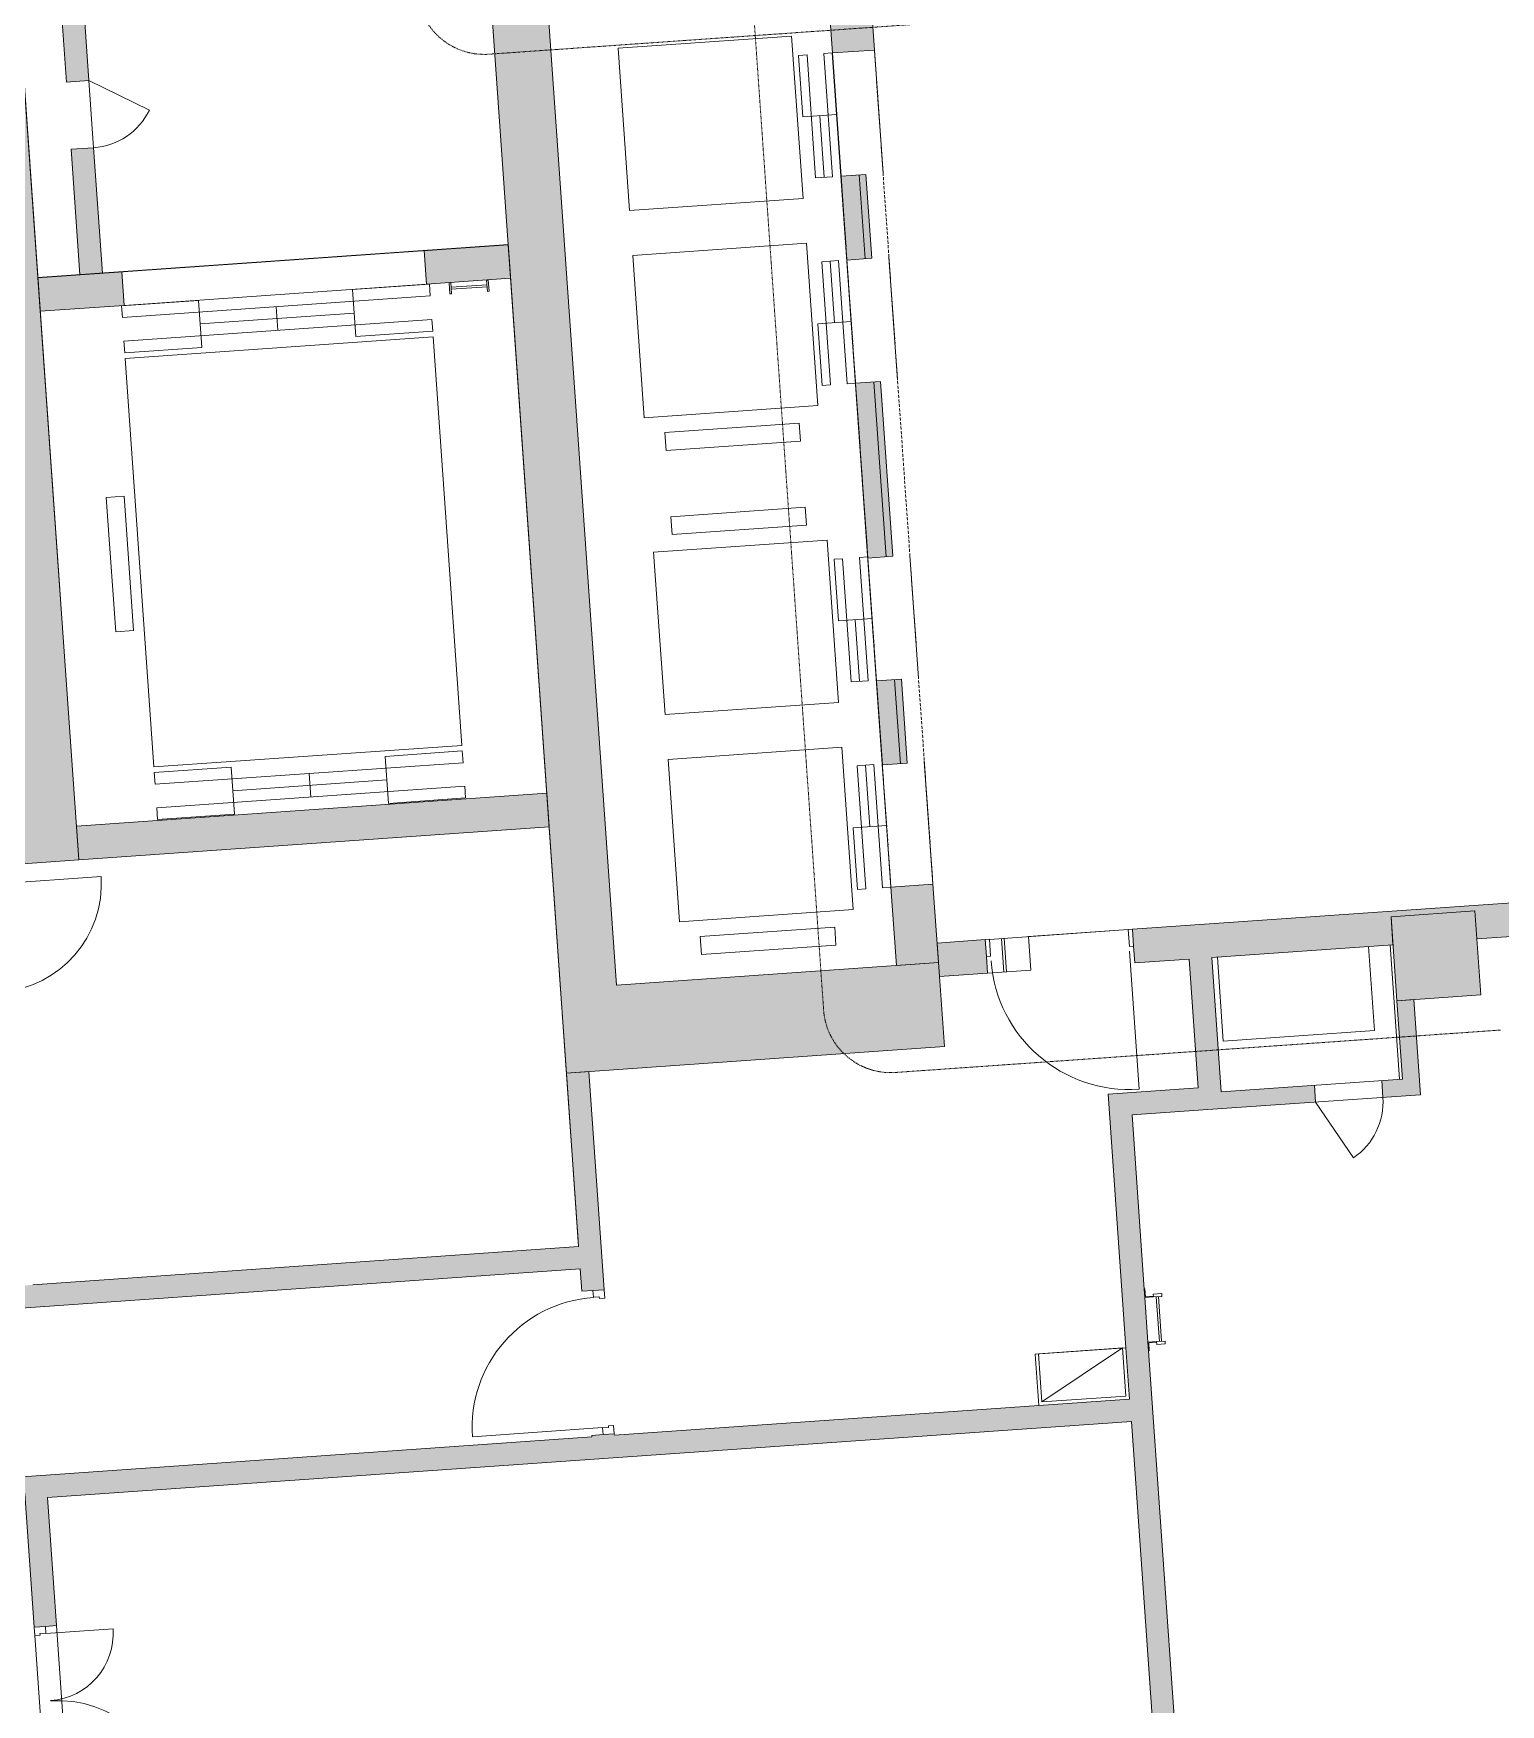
# Model space of a CAD drawing. Header units: millimetres. Extents: x 833941507 to 1669051331, y 817666127 to 1636299673.
# Drawn here: x 834408591 to 834421660, y 817978469 to 817993361 of the extents above; entities that cross this region are included whole.
import ezdxf

# ---------------------------------------------------------------- set-up
doc = ezdxf.new("R2010")
doc.units = ezdxf.units.MM
doc.header["$LTSCALE"] = 3
for name, pattern in [('3A35X-MAGP-P-MP-B02A$0$Dash 1_16_', [3.175, 1.5875, -1.5875]), ('3A35X-MAGP-P-MP-B02A$0$Long Dash', [13.5, 9, -4.5]), ('3A35X-MAGP-P-MP-B02A$0$Overhead', [1.7999999999999998, 1.2, -0.6])]:
    doc.linetypes.add(name, pattern=pattern)
for name, color, linetype, lineweight in [('3A35X-MAGP-P-MP-B02A$0$A-000-M_MASS', 252, 'Continuous', 5), ('3A35X-MAGP-P-MP-B02A$0$A-010-M_LINE_Over', 252, '3A35X-MAGP-P-MP-B02A$0$Overhead', 5), ('3A35X-MAGP-P-MP-B02A$0$A-200-M_WALL_EXT', 252, 'Continuous', 9), ('3A35X-MAGP-P-MP-B02A$0$A-200-M_WALL_INT', 252, 'Continuous', 9), ('3A35X-MAGP-P-MP-B02A$0$A-200-M_WALL_PAT', 252, 'Continuous', 9), ('3A35X-MAGP-P-MP-B02A$0$A-230-M_FLOOR', 252, 'Continuous', 18), ('3A35X-MAGP-P-MP-B02A$0$A-325-M_DOOR', 252, 'Continuous', 5), ('3A35X-MAGP-P-MP-B02A$0$A-325-M_DOOR__FRAME', 252, 'Continuous', 5), ('3A35X-MAGP-P-MP-B02A$0$A-325-MH_DOOR', 252, '3A35X-MAGP-P-MP-B02A$0$Long Dash', 5), ('3A35X-MAGP-P-MP-B02A$0$A-770-ME_FFE_SA', 252, 'Continuous', 5), ('3A35X-MAGP-P-MP-B02A$0$S-280-M_COLUMN', 252, 'Continuous', 9), ('3A35X-MAGP-P-MP-B02A$0$Z-060-M_DETAIL', 252, 'Continuous', 5), ('3A35X-MAGP-P-MP-B02A$0$Z-070_T_DETAIL', 252, 'Continuous', 5), ('UAJ-23FLOR-h', 251, 'Continuous', 9)]:
    doc.layers.add(name, color=color, linetype=linetype, lineweight=lineweight)
doc.layers.add('UAJ-00XREF', color=7, linetype='Continuous')

# ---------------------------------------------------------------- blocks, each defined once
blk = doc.blocks.new('GBP-LTC-LB01')
at = {"layer": 'UAJ-23FLOR-h'}
h = blk.add_hatch(dxfattribs=at)
h.set_pattern_fill('EARTH,_O', color=256, scale=180, angle=45.00000010501341)
h.set_pattern_definition([(48.99890852053534, (834576001.761157, 818046085.3420337), (-112.7268618952272, 1612.510668059984), [1143, -1143]), (48.99890852053534, (834575678.2791204, 818046366.5514973), (-112.7268618952272, 1612.510668059984), [1143, -1143]), (48.99890852053534, (834575354.7970834, 818046647.760961), (-112.7268618952272, 1612.510668059984), [1143, -1143]), (138.9989085205353, (834575340.7062259, 818046849.3247945), (-1612.510668059984, -112.7268618952272), [1143, -1143]), (138.9989085205353, (834575621.9156895, 818047172.8068315), (-1612.510668059984, -112.7268618952272), [1143, -1143]), (138.9989085205353, (834575903.1251531, 818047496.2888683), (-1612.510668059984, -112.7268618952272), [1143, -1143])])
h.paths.add_polyline_path([(834572173.0526648, 818200349.1682475), (834310583.7401848, 818182062.0839702), (834331502.2393942, 817882831.6918911), (834364939.6873164, 817885169.2259957), (834473095.7001734, 818011283.5998719), (834480533.7001572, 818020120.3998857), (834485095.050147, 818025709.5498941), (834491375.7001324, 818033618.9999057), (834497063.4001188, 818041012.999916), (834493145.8001142, 818043678.6999089), (834512788.5000582, 818074029.2499447), (834518712.4500408, 818083675.2499557), (834526231.3000174, 818096325.0999695), (834534646.0499907, 818111073.0499848), (834545955.9999523, 818131981.3000056), (834557204.5999117, 818154198.8000262), (834564039.9998856, 818168496.8000388), (834570941.1648417, 818183576.4266495), (834578367.7999997, 818200696.3)])
h.paths.add_polyline_path([(834382131.3063979, 817956469.9755309), (834418268.7298656, 817958996.0684958), (834422062.4129677, 817963855.9029621), (834428403.0430198, 817964299.3786768), (834467239.2037573, 818010695.5815835), (834466445.2064853, 818021738.794587), (834476097.7213831, 818035709.0329579), (834485267.1005058, 818048983.1978921), (834487014.8928652, 818051460.4309663), (834497268.3342452, 818067303.4232484), (834492893.3757939, 818129890.0851053), (834448056.5937514, 818126755.6608665), (834416896.5816393, 818105052.1136897), (834382061.3702741, 818080788.9948437), (834386167.4497714, 818022059.1642565), (834377588.3843737, 818021459.4669156)], flags=16)
edge = h.paths.add_edge_path(flags=16)
edge.add_line((834540292.2872467, 818142076.0699883), (834533466.3205868, 818141614.1342163))
edge.add_line((834533466.3205867, 818141614.1342163), (834523258.01233, 818143862.7104174))
edge.add_line((834523258.01233, 818143862.7104174), (834525896.867722, 818155838.9349334))
edge.add_arc((834558382.4304729, 818267025.4493066), 115835.0239163238, 237.2183980957774, 253.7131265722631, ccw=False)
edge.add_line((834495664.9154892, 818169638.2526121), (834498267.5884769, 818132356.9750829))
edge.add_line((834498267.5884771, 818132356.9750829), (834496346.4194225, 818130135.0090942))
edge.add_line((834496346.4194226, 818130135.0090942), (834492879.879452, 818129892.6713651))
edge.add_line((834492879.8794518, 818129892.6713651), (834494229.5832878, 818110587.6218635))
edge.add_line((834494229.5832882, 818110587.6218635), (834496326.133695, 818110708.3844534))
edge.add_line((834496326.1336946, 818110708.3844534), (834498420.2073777, 818080753.5549031))
edge.add_line((834498420.2073779, 818080753.5549031), (834498046.1188868, 818080727.4032354))
edge.add_line((834498046.118887, 818080727.4032354), (834498254.5151165, 818077746.3837949))
edge.add_line((834498254.5151162, 818077746.3837949), (834503061.0860548, 818078082.4001414))
edge.add_line((834503061.0860548, 818078082.4001414), (834504979.5219883, 818081212.101532))
edge.add_line((834504979.5219884, 818081212.101532), (834509429.0185915, 818088470.9260026))
edge.add_line((834509429.0185914, 818088470.9260026), (834515217.1570119, 818097913.5886871))
edge.add_line((834515217.157012, 818097913.5886871), (834526067.4346461, 818116415.5426326))
edge.add_line((834526067.4346461, 818116415.5426326), (834532489.1994565, 818127888.6839589))
edge.add_line((834532489.1994562, 818127888.6839589), (834534830.89787, 818132146.3035389))
edge.add_line((834534830.8978701, 818132146.3035389), (834540292.2872465, 818142076.0699883))
h = blk.add_hatch(dxfattribs=at)
h.set_pattern_fill('EARTH,_O', color=256, scale=180, angle=45.00000010501341)
h.set_pattern_definition([(45.00000010501341, (-1082349.699177861, 54794.90315568447), (-2.96267069188616e-06, 1616.446101792448), [1143, -1143]), (45.00000010501341, (-1082652.782822503, 55097.98679921505), (-2.96267069188616e-06, 1616.446101792448), [1143, -1143]), (45.00000010501341, (-1082955.866467144, 55401.07044274564), (-2.96267069188616e-06, 1616.446101792448), [1143, -1143]), (135.0000001050134, (-1082955.866467515, 55603.12620546969), (-1616.446101792448, -2.96267069188616e-06), [1143, -1143]), (135.0000001050134, (-1082652.782823984, 55906.20985011128), (-1616.446101792448, -2.96267069188616e-06), [1143, -1143]), (135.0000001050134, (-1082349.699180454, 56209.29349475286), (-1616.446101792448, -2.96267069188616e-06), [1143, -1143])])
h.paths.add_polyline_path([(834669469.2548146, 818015499.1701102), (834651080.8176275, 818014213.7929552), (834651091.333055, 818014066.030459), (834669479.7621983, 818015351.5226754)], flags=16)
edge = h.paths.add_edge_path()
edge.add_arc((834611763.613195, 818123015.0723449), 22001.28373588376, 94.00071865262937, 118.6886834190998)
edge.add_line((834601201.8916234, 818142315.5004095), (834593918.3367147, 818141228.3801512))
edge.add_arc((834611768.400262, 818123014.0298539), 25502.69251264854, 93.99715914630349, 134.4212748451599, ccw=False)
edge.add_line((834609990.6837641, 818148454.6872638), (834618164.3568528, 818149025.8389109))
edge.add_line((834618164.3568528, 818149025.8389109), (834618408.292444, 818145534.9100552))
edge.add_line((834618408.292444, 818145534.9100552), (834616365.4114578, 818145392.1596863))
edge.add_line((834616365.4114578, 818145392.1596863), (834616609.385029, 818141900.6873076))
edge.add_line((834616609.385029, 818141900.6873076), (834611621.5474902, 818141552.1522465))
edge.add_line((834611621.5474902, 818141552.1522465), (834611377.6128702, 818145043.0672039))
edge.add_line((834611377.6128702, 818145043.0672039), (834610228.6059371, 818144962.7428077))
h.paths.add_polyline_path([(834673232.9366938, 818197365.8783082), (834607546.4897544, 818192773.8917836), (834599172.4998745, 818174435.3001034), (834588349.0999149, 818152374.5000834), (834578621.5499489, 818133890.6500655), (834568418.2999822, 818115665.3000468), (834556456.700019, 818095618.300025), (834546606.4000474, 818080041.600007), (834532219.3000866, 818058623.7499806), (834523692.1501086, 818046595.7499651), (834515683.5001286, 818035708.4999502), (834508244.2001468, 818025929.8999366), (834500656.3001646, 818016266.0999228), (834489786.8001888, 818002934.0999027), (834483448.3002025, 817995421.2998908), (834478637.6002128, 817989841.6998823), (834458453.7502539, 817967379.2998452), (834441506.4997879, 817949096.357832), (834383075.7479855, 817886437.0757562), (834482026.687943, 817893354.5055006), (834551919.0356153, 817920008.6018127), (834634905.1297382, 817930637.1330649), (834634022.9972101, 817939309.3515325), (834633770.0685325, 817941795.8857912), (834633577.6912351, 817943687.0236263), (834508697.0405153, 817930983.6118022), (834507053.464672, 817930191.4384525), (834506409.4608335, 817939426.9553951), (834507656.9383341, 817945566.7269546), (834503417.0808368, 818006767.0327235), (834503064.3680854, 818011762.6720035), (834514052.9096247, 818025791.9353799), (834520784.6504849, 818034889.3491884), (834526318.8615147, 818042436.9444461), (834532381.6860782, 818050705.6283545), (834536345.7196504, 818056472.6778568), (834542258.4127678, 818065225.6191521), (834550405.86193, 818077286.9078631), (834561578.9964366, 818095001.9633045), (834574522.6610527, 818117080.0346472), (834587768.8781933, 818140310.2095475), (834609774.1305691, 818143594.9757913), (834610001.9653326, 818140335.8947712), (834634252.5395212, 818142031.4686226), (834636806.8958616, 818105492.469254), (834642791.4816118, 818105913.7478601), (834646278.5594581, 818056032.5832597), (834640293.170484, 818055614.1586573), (834643382.3380679, 818011424.9081372), (834641138.4146172, 818011267.9554363), (834645775.7848747, 817944927.8676329), (834639048.3570181, 817944243.5239328), (834640362.1165634, 817931328.1108725), (834651070.3910474, 817932706.91456), (834650587.6677916, 817936476.1291044), (834685105.7378002, 817940896.8578628), (834685588.4610578, 817937127.6433052), (834691373.7890701, 817937868.5701854)])
blk = doc.blocks.new('3A35X-MAGP-P-MP-B02A$0$ARC_DOR_INT_ELEVATOR - 1100 x 2500-33320645-0280')
at = {"layer": '3A35X-MAGP-P-MP-B02A$0$A-325-M_DOOR', "color": 10}
for p, q in [((-550.0000000000025, 187.5), (549.9999999999891, 187.5)), ((-550.0000000000025, -187.4999999999909), (549.9999999999891, -187.4999999999909))]:
    blk.add_line(p, q, dxfattribs=at)
blk = doc.blocks.new('3A35X-MAGP-P-MP-B02A')
at = {"layer": '3A35X-MAGP-P-MP-B02A$0$A-200-M_WALL_PAT'}
for points in [[(29564.62655234337, 64706.17304897308), (29850.37806200981, 64706.17304909229), (29850.37806200981, 73006.1730490923), (29350.37806200981, 73006.1730490923), (29350.37806200981, 64706.17304897308)], [(34550.37806427479, 63256.17304909229), (34550.37806415558, 73006.1730479002), (34050.37806415558, 73006.17304885387), (34050.37806415558, 63256.17304897308), (34250.37806081772, 63256.17304897308)], [(37123.42639660835, 69558.17305159569), (37212.37806069851, 69558.17305159569), (37212.37806081772, 70308.17305159569), (37050.37806415558, 70308.17305159569), (37050.37806415558, 69558.17305159569)], [(37272.37806081772, 69558.17305159569), (37272.37806069851, 70308.17305147648), (37212.37806081772, 70308.17305159569), (37212.37806069851, 69558.17305159569)], [(37212.37806081772, 66896.1730505228), (37212.37806081772, 68458.1730504036), (37050.37806415558, 68458.1730504036), (37050.37806415558, 66896.1730504036)], [(37212.37806081772, 66896.1730505228), (37272.37806069851, 66896.1730504036), (37272.37806069851, 68458.1730504036), (37212.37806081772, 68458.1730504036), (37212.37806081772, 67362.51952064037)], [(37212.37806069851, 65048.17305040359), (37212.37806081772, 65798.1730504036), (37050.37806415558, 65798.1730504036), (37050.37806415558, 65048.17305040359)], [(37212.37806069851, 65048.17305040359), (37272.37806081772, 65048.1730505228), (37272.37806069851, 65798.1730504036), (37212.37806081772, 65798.1730504036)], [(29904.75278329849, 64706.17304909229), (34050.37806200981, 64706.17304897308), (34050.37806200981, 65006.17304778099), (29850.37806200981, 65006.17304670811), (29850.37806200981, 64706.17304909229)], [(42225.37806200981, 63381.17304897308), (42225.3780618906, 63431.17304778099), (41475.37806200981, 63431.1730479002), (41475.3780618906, 63381.17304909229)], [(43002.04472696781, 63131.1730479002), (43390.37806081772, 63131.1730479002), (43390.37806081772, 63431.1730479002), (42225.3780618906, 63431.17304778099), (42225.37806200981, 63131.1730479002), (42578.31923723221, 63131.1730479002)], [(37425.3780618906, 62506.17304897308), (37425.37806200981, 63256.17304909229), (34050.37806415558, 63256.17304897308), (34050.37806427479, 62506.17304897308), (37384.13538241386, 62506.17304897308)], [(39656.37806069851, 61781.1730479002), (39856.3780605793, 61781.1730479002), (39856.37806069851, 63131.1730479002), (39656.37806069851, 63131.1730479002), (39656.37806069851, 61931.1730479002)], [(41625.37806200981, 61781.17304801941), (41625.37806200981, 62631.17304897308), (41475.3780618906, 62631.17304897308), (41475.37806200981, 61781.1730479002)], [(34050.37806415558, 60956.17304801941), (34250.37806081772, 60956.1730479002), (34250.37806081772, 62506.17304909229), (34050.37806427479, 62506.17304897308), (34050.37806415558, 61121.38839864731)], [(38855.37806081772, 59256.17304801941), (39050.37806069851, 59256.17304778099), (39050.37806081772, 61981.1730479002), (38850.37806093693, 61981.1730479002), (38850.37806081772, 59256.1730479002)], [(39050.37806069851, 61781.1730479002), (39656.37806069851, 61781.1730479002), (39656.37806069851, 61981.1730479002), (39050.37806081772, 61981.1730479002), (39050.37806081772, 61804.20102512836)], [(34050.37806069851, 60756.17304778099), (34250.37806069851, 60756.1730479002), (34250.37806081772, 60956.1730479002), (28975.37806081772, 60956.17304778099), (28975.37806081772, 60756.1730479002), (33950.32678353786, 60756.1730479002)], [(39050.37806093693, 59056.1730479002), (39050.37806069851, 59256.17304778099), (28975.38398087025, 59256.1730479002), (28975.38398087025, 59056.17304778099), (38855.37806093693, 59056.1730479002)], [(39050.37806069851, 54591.17304778099), (39050.37806093693, 59056.1730479002), (38855.37806093693, 59056.1730479002), (38855.37806069851, 54591.1730479002)]]:
    blk.add_hatch(color=256, dxfattribs=at).paths.add_polyline_path(points, flags=0)
h = blk.add_hatch(color=256, dxfattribs=at)
h.paths.add_polyline_path([(30225.37806069851, 69906.1730479002), (30425.37806069851, 69906.17304778099), (30425.37806069851, 71026.1730479002), (30225.37806081772, 71026.1730479002)], flags=0)
h.paths.add_polyline_path([(30225.37806081772, 71626.17304778099), (30425.37806069851, 71626.1730479002), (30425.37806081772, 72856.17304897308), (30225.37806069851, 72856.17304897308), (30225.37806069851, 71640.74751794338)], flags=0)
h = blk.add_hatch(color=256, dxfattribs=at)
h.paths.add_polyline_path([(37050.37806415558, 63256.17304897308), (37425.37806081772, 63256.17304909229), (37425.37806069851, 63956.17304778099), (37050.37806415558, 63956.17304778099)], flags=0)
h.paths.add_polyline_path([(37350.37806081772, 71408.17304897308), (37425.37806081772, 71408.17304897308), (37425.37806069851, 72106.17304897308), (37050.37806415558, 72106.1730490923), (37050.37806415558, 71408.1730490923)], flags=0)
h = blk.add_hatch(color=256, dxfattribs=at)
h.paths.add_polyline_path([(33300.37806069851, 69606.1730490923), (34050.37806081772, 69606.17305088043), (34050.37806081772, 69906.1730479002), (33300.37806081772, 69906.1730479002)], flags=0)
h.paths.add_polyline_path([(30425.37806069851, 69606.17304897308), (30600.37806069851, 69606.1730490923), (30600.37806081772, 69906.1730479002), (29850.37806200981, 69906.17304801941), (29850.37806427479, 69606.17304897308)], flags=0)
h = blk.add_hatch(color=256, dxfattribs=at)
h.paths.add_polyline_path([(37425.3780618906, 63131.1730479002), (37855.3780618906, 63131.1730479002), (37855.37806200981, 63431.1730479002), (37425.3780618906, 63431.1730479002), (37425.37806200981, 63256.17304909229)], flags=0)
h.paths.add_polyline_path([(41475.3780618906, 63131.1730479002), (41475.37806200981, 63431.1730479002), (39169.3780618906, 63431.1730479002), (39169.37806200981, 63131.17304933071), (41453.94949042797, 63131.17304778099)], flags=0)
h = blk.add_hatch(color=256, dxfattribs=at)
h.paths.add_polyline_path([(39856.3780605793, 61781.1730479002), (40690.37806081772, 61781.1730479002), (40690.37806081772, 61931.1730479002), (39856.3780605793, 61931.17304778099)], flags=0)
h.paths.add_polyline_path([(41475.37806200981, 61781.1730479002), (41475.37806200981, 61931.1730479002), (41290.37806081772, 61931.1730479002), (41290.37806069851, 61781.1730479002), (41450.3780618906, 61781.1730479002)], flags=0)
h = blk.add_hatch(color=256, dxfattribs=at)
h.paths.add_polyline_path([(34050.37806069851, 59256.1730479002), (34250.37806069851, 59256.1730479002), (34250.37806081772, 59269.1730479002), (34050.37806069851, 59269.1730479002), (34050.37806081772, 59264.85925853252)], flags=0)
h.paths.add_polyline_path([(34203.37806081772, 60557.17304778099), (34250.37806081772, 60557.1730479002), (34250.37806069851, 60756.1730479002), (34050.37806069851, 60756.17304778099), (34050.37806081772, 60557.1730479002), (34150.37806081772, 60557.17304801941)], flags=0)
h = blk.add_hatch(color=256, dxfattribs=at)
h.paths.add_polyline_path([(28975.38398087025, 54391.17304801941), (29175.38398075104, 54391.1730479002), (29175.38398087025, 56186.1730479002), (28975.38398087025, 56186.1730479002), (28975.38398087025, 54591.1730479002)], flags=0)
h.paths.add_polyline_path([(29075.38398098946, 57912.1730479002), (29175.38398087025, 57912.1730479002), (29175.38398087025, 59056.17304778099), (28975.38398087025, 59056.17304778099), (28975.38398087025, 57912.1730479002), (29022.38398087025, 57912.1730479002)], flags=0)
at = {"layer": '3A35X-MAGP-P-MP-B02A$0$S-280-M_COLUMN', "lineweight": 5}
blk.add_hatch(color=256, dxfattribs=at).paths.add_polyline_path([(41625.37806200981, 62631.17304897308), (42225.37806200981, 62631.17304897308), (42225.37806200981, 63381.17304897308), (41475.3780618906, 63381.17304909229), (41475.3780618906, 62631.17304897308)], flags=0)
at = {"layer": '3A35X-MAGP-P-MP-B02A$0$A-000-M_MASS'}
for p, q in [((33515.37806081772, 69604.27304792404), (33500.37806069851, 69604.27304780483)), ((33500.37806069851, 69604.27304780483), (33500.37806081772, 69504.27304780483)), ((33515.37806069851, 69504.27304792404), (33515.37806081772, 69604.27304792404)), ((33835.37806081772, 69563.7980479002), (33515.37806069851, 69563.7980479002)), ((33515.37806081772, 69544.74804782867), (33835.37806081772, 69544.74804782867)), ((33850.37806081772, 69604.27304792404), (33835.37806081772, 69604.27304780483)), ((33835.37806081772, 69604.27304780483), (33835.37806069851, 69504.27304780483)), ((33850.37806081772, 69504.27304792404), (33850.37806081772, 69604.27304792404)), ((33500.37806081772, 69504.27304780483), (33515.37806069851, 69504.27304792404)), ((33835.37806069851, 69504.27304780483), (33850.37806081772, 69504.27304792404))]:
    blk.add_line(p, q, dxfattribs=at)
at = {"layer": '3A35X-MAGP-P-MP-B02A$0$A-010-M_LINE_Over'}
for p, q in [((29850.37806081772, 67006.1730479002), (29850.37806069851, 72706.1730479002)), ((29850.37806081772, 69906.1730479002), (34050.37806081772, 69906.1730479002)), ((34050.37806081772, 69906.1730479002), (34050.37806081772, 61006.17304801941))]:
    blk.add_line(p, q, dxfattribs=at)
at = {"layer": '3A35X-MAGP-P-MP-B02A$0$A-200-M_WALL_EXT', "lineweight": 13}
for p, q in [((29850.37806200981, 64706.17304909229), (29850.37806200981, 73006.1730490923)), ((34050.37806415558, 73006.17304885387), (34050.37806415558, 63256.17304897308)), ((34550.37806427479, 63256.17304909229), (34550.37806415558, 72106.1730490923)), ((29350.37806200981, 64706.17304897308), (29850.37806200981, 64706.17304909229)), ((34050.37806415558, 63256.17304897308), (34050.37806427479, 62506.17304897308)), ((37425.37806200981, 63256.17304909229), (34550.37806427479, 63256.17304909229)), ((37425.3780618906, 62506.17304897308), (37425.37806200981, 63256.17304909229)), ((34050.37806427479, 62506.17304897308), (37425.3780618906, 62506.17304897308))]:
    blk.add_line(p, q, dxfattribs=at)
at = {"layer": '3A35X-MAGP-P-MP-B02A$0$A-200-M_WALL_INT'}
for p, q in [((30225.37806069851, 72856.17304897308), (30225.37806081772, 71626.17304778099)), ((30425.37806069851, 71626.1730479002), (30425.37806081772, 72856.17304897308)), ((37050.37806081772, 72106.1730490923), (37050.37806069851, 71408.1730490923)), ((37425.37806081772, 71408.17304897308), (37425.37806069851, 72106.17304897308)), ((30225.37806081772, 71626.17304778099), (30425.37806069851, 71626.1730479002)), ((37050.37806069851, 71408.1730490923), (37425.37806081772, 71408.17304897308)), ((30425.37806069851, 71026.1730479002), (30225.37806081772, 71026.1730479002)), ((30225.37806081772, 71026.1730479002), (30225.37806069851, 69906.1730479002)), ((30425.37806069851, 69906.17304778099), (30425.37806069851, 71026.1730479002)), ((37050.37806069851, 70308.1730517149), (37050.37806069851, 69558.17305159569)), ((37272.37806069851, 70308.17305147648), (37050.37806069851, 70308.1730517149)), ((37212.37806081772, 70308.17305159569), (37212.37806069851, 69558.17305159569)), ((37272.37806081772, 69558.17305159569), (37272.37806069851, 70308.17305147648)), ((30600.37806081772, 69906.1730479002), (29850.37806200981, 69906.17304801941)), ((29850.37806200981, 69906.17304801941), (29850.37806200981, 69606.17304778099)), ((30225.37806069851, 69906.1730479002), (30425.37806069851, 69906.17304778099)), ((30600.37806081772, 69606.17304801941), (30600.37806081772, 69906.1730479002)), ((34050.37806415558, 69906.1730479002), (33300.37806081772, 69906.1730479002)), ((33300.37806081772, 69906.1730479002), (33300.37806081772, 69606.1730479002)), ((34050.37806427479, 69606.17304778099), (34050.37806415558, 69906.1730479002)), ((29850.37806200981, 69606.17304778099), (30600.37806081772, 69606.17304801941)), ((33300.37806081772, 69606.1730479002), (34050.37806427479, 69606.17304778099)), ((37050.37806069851, 69558.17305159569), (37272.37806081772, 69558.17305159569)), ((37050.37806081772, 68458.1730504036), (37050.37806069851, 66896.1730504036)), ((37272.37806069851, 68458.1730504036), (37050.37806081772, 68458.1730504036)), ((37212.37806081772, 68458.1730504036), (37212.37806081772, 66896.1730505228)), ((37272.37806069851, 66896.1730504036), (37272.37806069851, 68458.1730504036)), ((37050.37806069851, 66896.1730504036), (37272.37806069851, 66896.1730504036)), ((37050.37806069851, 65798.1730504036), (37050.37806081772, 65048.17305040359)), ((37272.37806069851, 65798.1730504036), (37050.37806069851, 65798.1730504036)), ((37212.37806081772, 65798.1730504036), (37212.37806069851, 65048.17305040359)), ((37272.37806081772, 65048.1730505228), (37272.37806069851, 65798.1730504036)), ((34050.37806200981, 65006.17304778099), (29850.37806069851, 65006.1730479002)), ((29850.37806069851, 65006.1730479002), (29850.37806081772, 64706.17304778099)), ((34050.37806200981, 64706.1730479002), (34050.37806200981, 65006.17304778099)), ((37050.37806081772, 65048.17305040359), (37272.37806081772, 65048.1730505228)), ((29850.37806081772, 64706.17304778099), (34050.37806200981, 64706.1730479002)), ((37425.37806069851, 63956.17304778099), (37050.37806081772, 63956.17304778099)), ((37050.37806081772, 63956.17304778099), (37050.37806069851, 63256.17304897308)), ((37425.37806081772, 63256.17304909229), (37425.37806069851, 63956.17304778099)), ((37855.37806200981, 63431.1730479002), (37425.37806022167, 63431.1730479002)), ((37425.37806022167, 63431.1730479002), (37425.37806022167, 63131.17304801941)), ((43390.37806081772, 63431.1730479002), (39169.3780618906, 63431.1730479002)), ((41475.3780618906, 63131.1730479002), (41475.37806200981, 63381.1730479002)), ((41475.37806200981, 63381.1730479002), (42225.37806200981, 63381.17304778099)), ((42225.37806200981, 63381.17304778099), (42225.37806200981, 63131.1730479002)), ((37050.37806069851, 63256.17304897308), (37425.37806081772, 63256.17304909229)), ((37855.3780618906, 63131.1730479002), (37855.3780618906, 63281.1730479002)), ((39169.37806200981, 63281.17304801941), (39169.37806200981, 63131.17304778099)), ((37425.37806022167, 63131.17304801941), (37855.3780618906, 63131.1730479002)), ((39169.37806200981, 63131.17304778099), (39656.37806069851, 63131.1730479002)), ((39656.37806069851, 63131.1730479002), (39656.37806069851, 61981.1730479002)), ((39856.37806069851, 63131.1730479002), (41475.3780618906, 63131.1730479002)), ((39856.3780605793, 61931.17304778099), (39856.37806069851, 63131.1730479002)), ((42225.37806200981, 63131.1730479002), (43190.37806069851, 63131.1730479002)), ((41475.3780618906, 62631.17304897308), (41475.37806200981, 61931.1730479002)), ((41625.37806200981, 62631.17304897308), (41475.3780618906, 62631.17304897308)), ((41625.37806200981, 61781.17304801941), (41625.37806200981, 62631.17304897308)), ((34250.37806081772, 62506.17304909229), (34050.37806069851, 62506.17304897308)), ((34050.37806069851, 62506.17304897308), (34050.37806081772, 60956.17304801941)), ((34250.37806081772, 60557.1730479002), (34250.37806081772, 62506.17304909229)), ((38850.37806093693, 61981.1730479002), (38850.37806069851, 59716.17304801941)), ((39656.37806069851, 61981.1730479002), (38850.37806093693, 61981.1730479002)), ((41475.37806200981, 61931.1730479002), (39856.3780605793, 61931.17304778099)), ((40690.37806081772, 61781.1730479002), (40690.37806081772, 61931.1730479002)), ((41290.37806081772, 61931.1730479002), (41290.37806069851, 61781.1730479002)), ((39050.37806081772, 60226.17304670811), (39050.37806069851, 61781.1730479002)), ((39050.37806069851, 61781.1730479002), (39856.3780605793, 61781.1730479002)), ((41625.37806200981, 61781.17304801941), (39856.3780605793, 61781.1730479002)), ((34050.37806081772, 60956.17304801941), (29175.37806081772, 60956.1730479002)), ((28975.37806081772, 60756.1730479002), (34050.37806069851, 60756.17304778099)), ((34050.37806069851, 60756.17304778099), (34050.37806081772, 60557.1730479002)), ((34050.37806081772, 60557.1730479002), (34150.37806081772, 60557.17304801941)), ((39050.37806069851, 59750.77304673195), (39050.37806081772, 60149.97304666042)), ((39050.37806069851, 54591.17304778099), (39050.37806069851, 59674.57304668427)), ((34050.37806069851, 59256.1730479002), (28875.88397967815, 59256.1730479002)), ((34150.37806069851, 59269.1730479002), (34050.37806069851, 59269.1730479002)), ((34050.37806069851, 59269.1730479002), (34050.37806069851, 59256.1730479002)), ((34250.37806069851, 59256.1730479002), (34250.37806081772, 59269.1730479002)), ((38040.37806069851, 59256.1730479002), (34250.37806069851, 59256.1730479002)), ((28975.38398087025, 59106.1730479002), (28975.38398087025, 57912.1730479002)), ((29175.38398087025, 57912.1730479002), (29175.38398087025, 59056.17304778099)), ((29175.38398087025, 59056.17304778099), (38855.37806093693, 59056.1730479002)), ((38855.37806093693, 59056.1730479002), (38855.37806069851, 54591.1730479002)), ((29075.38398098946, 57912.1730479002), (29175.38398087025, 57912.1730479002))]:
    blk.add_line(p, q, dxfattribs=at)
at = {"layer": '3A35X-MAGP-P-MP-B02A$0$A-230-M_FLOOR'}
for p, q in [((30425.37806069851, 71626.1730479002), (30425.37806069851, 71026.1730479002)), ((37048.47806084156, 71408.1730490923), (37048.47806084156, 63956.1730479002)), ((30600.37806081772, 69906.1730479002), (33300.37806081772, 69906.1730479002)), ((30600.37806069851, 69606.1730490923), (33300.37806069851, 69606.1730490923)), ((37892.37806200981, 63431.1730479002), (39132.37806200981, 63431.17304778099)), ((38000.37806415558, 63131.17304778099), (38000.37806403637, 63431.17304801941)), ((38025.37806403637, 63431.1730479002), (38025.37806415558, 63131.1730479002)), ((39132.37806200981, 63431.17304778099), (38241.3780618906, 63431.1730479002)), ((38241.3780618906, 63431.1730479002), (38241.37806200981, 63131.17304778099)), ((38241.37806200981, 63131.17304778099), (37855.3780618906, 63131.1730479002)), ((39907.87806403637, 62381.17304944992), (39907.87806403637, 63131.1730479002)), ((41257.87806403637, 63131.1730479002), (41257.87806415558, 62381.17304944992)), ((41450.37806200981, 61931.1730479002), (41450.3780618906, 63131.1730479002)), ((41257.87806415558, 62381.17304944992), (39907.87806403637, 62381.17304944992)), ((28975.38398075104, 56261.17304801941), (28975.38398087025, 57837.1730479002)), ((29175.38398087025, 57912.1730479002), (29175.38398087025, 56186.1730479002))]:
    blk.add_line(p, q, dxfattribs=at)
at = {"layer": '3A35X-MAGP-P-MP-B02A$0$A-325-M_DOOR'}
for p, q in [((30425.37806069851, 71626.1730479002), (30944.99330294132, 71326.17304778099)), ((30600.37806081772, 69906.1730479002), (33300.37806069851, 69906.1730479002)), ((30600.37806069851, 69606.1730479002), (33300.37806081772, 69606.1730479002)), ((37050.37806093693, 68458.1730479002), (37050.37806081772, 69558.17304801941)), ((37425.37806081772, 68458.17304778099), (37425.37806081772, 69558.17304801941)), ((37050.37806093693, 65796.17304778099), (37050.37806081772, 66896.1730479002)), ((37425.37806081772, 65796.17304778099), (37425.37806069851, 66896.1730479002)), ((29075.37806069851, 64543.1730479002), (30037.37806069851, 64543.1730479002)), ((39129.37806200981, 63239.1730479002), (39129.3780618906, 62005.1730479002)), ((40690.37806081772, 61781.1730479002), (40990.37806081772, 61261.55780565739)), ((34150.37806081772, 59332.1730479002), (32988.37806069851, 59332.1730479002)), ((29075.38398098946, 57849.1730479002), (29675.38398087025, 57849.1730479002))]:
    blk.add_line(p, q, dxfattribs=at)
at = {"layer": '3A35X-MAGP-P-MP-B02A$0$A-325-M_DOOR', "lineweight": 9}
for p, q in [((34250.37806081772, 60557.1730479002), (34150.37806081772, 60557.17304801941)), ((34150.37806081772, 60557.17304801941), (34150.37806069851, 60497.17304778099)), ((34150.37806069851, 60497.17304778099), (34203.37806069851, 60497.1730479002)), ((34203.37806069851, 60497.1730479002), (34203.37806081772, 60482.1730479002)), ((34203.37806081772, 60482.1730479002), (34250.37806081772, 60482.1730479002)), ((34250.37806081772, 60482.1730479002), (34250.37806081772, 60557.1730479002)), ((34203.37806081772, 59329.1730479002), (34150.37806081772, 59329.1730479002)), ((34150.37806081772, 59329.1730479002), (34150.37806069851, 59269.1730479002)), ((34203.37806081772, 59344.1730479002), (34203.37806081772, 59329.1730479002)), ((34250.37806081772, 59344.1730479002), (34203.37806081772, 59344.1730479002)), ((34250.37806081772, 59269.1730479002), (34250.37806081772, 59344.1730479002)), ((34150.37806069851, 59269.1730479002), (34250.37806081772, 59269.1730479002)), ((29075.38398098946, 57912.1730479002), (28975.38398087025, 57912.1730479002)), ((28975.38398087025, 57912.1730479002), (28975.38398087025, 57837.1730479002)), ((28975.38398087025, 57837.1730479002), (29022.38398098946, 57837.17304778099)), ((29022.38398098946, 57837.17304778099), (29022.38398087025, 57852.1730479002)), ((29022.38398087025, 57852.1730479002), (29075.38398098946, 57852.1730479002)), ((29075.38398098946, 57852.1730479002), (29075.38398098946, 57912.1730479002))]:
    blk.add_line(p, q, dxfattribs=at)
at = {"layer": '3A35X-MAGP-P-MP-B02A$0$A-325-M_DOOR'}
for centre, radius, start, end in [((30425.37806069851, 71626.1730479002), 600.0000000000008, 270, 330.0000012622552), ((29075.37806069851, 64543.1730479002), 962.0000000000065, 270, 0), ((40690.37806081772, 61781.1730479002), 599.9999999999998, 299.9999987377448, 0), ((34150.37806081772, 59332.1730479002), 1162.00000000001, 90, 180), ((29075.38398098946, 57849.1730479002), 600.0000000000053, 270, 0), ((29075.38398087025, 56249.17304778099), 996.9999999999998, 0, 90)]:
    blk.add_arc(centre, radius, start, end, dxfattribs=at)
at = {"layer": '3A35X-MAGP-P-MP-B02A$0$A-325-M_DOOR__FRAME'}
for p, q in [((37855.3780618906, 63281.1730479002), (37855.3780618906, 63433.1730479002)), ((37855.3780618906, 63433.1730479002), (37892.37806200981, 63433.1730479002)), ((37892.37806200981, 63433.1730479002), (37892.3780618906, 63281.1730479002)), ((39132.37806212902, 63281.1730479002), (39132.37806200981, 63433.17304778099)), ((39132.37806200981, 63433.17304778099), (39169.37806200981, 63433.1730479002)), ((39169.37806200981, 63433.1730479002), (39169.37806200981, 63281.17304801941)), ((37892.3780618906, 63281.1730479002), (37855.3780618906, 63281.1730479002)), ((39169.37806200981, 63281.17304801941), (39132.37806212902, 63281.1730479002))]:
    blk.add_line(p, q, dxfattribs=at)
blk.add_arc((39129.37806200981, 63239.1730479002), 1234.000000000017, 180, 270, dxfattribs=at)
at = {"layer": '3A35X-MAGP-P-MP-B02A$0$A-325-MH_DOOR'}
for p, q in [((37050.37806069851, 71406.1730479002), (37050.37806069851, 63956.17304778099)), ((37425.37806069851, 71406.1730479002), (37425.37806069851, 63956.17304778099))]:
    blk.add_line(p, q, dxfattribs=at)
at = {"layer": '3A35X-MAGP-P-MP-B02A$0$A-770-ME_FFE_SA'}
for p, q in [((36698.47806072235, 71583.17304897308), (35148.47806084156, 71583.17304885387)), ((35148.47806084156, 71583.17304885387), (35148.47806084156, 70133.17304897308)), ((36698.47806084156, 70133.17304897308), (36698.47806072235, 71583.17304897308)), ((36748.47806084156, 71408.17304897308), (36823.47806084156, 71408.17304897308)), ((36748.47806084156, 71408.17304897308), (36748.47806084156, 70858.17304897308)), ((36823.47806084156, 71408.17304897308), (36823.47806072235, 70308.17304897308)), ((36973.47806084156, 71408.1730490923), (37048.47806084156, 71408.17304897308)), ((36973.47806084156, 71408.1730490923), (36973.47806072235, 70308.17304897308)), ((37048.47806084156, 71408.17304897308), (37048.47806084156, 70858.17304897308)), ((36748.47806084156, 70858.17304897308), (37048.47806084156, 70858.17304897308)), ((36898.47806072235, 70858.17304897308), (36898.47806072235, 70308.17304897308)), ((36973.47806072235, 70308.17304897308), (36823.47806072235, 70308.17304897308)), ((35148.47806084156, 70133.17304897308), (36698.47806084156, 70133.17304897308)), ((35150.37806081772, 69733.1730490923), (36700.37806081772, 69733.17304897308)), ((35150.37806081772, 68283.1730490923), (35150.37806081772, 69733.1730490923)), ((36700.37806081772, 69733.17304897308), (36700.37806081772, 68283.1730490923)), ((30575.3780630827, 69499.27304780483), (30575.37806296349, 69604.27304792404)), ((30575.37806296349, 69604.27304792404), (31262.8780630827, 69604.27304792404)), ((31262.8780630827, 69184.27304780483), (31262.8780630827, 69604.27304792404)), ((32637.8780630827, 69604.27304792404), (32637.8780630827, 69184.27304780483)), ((32637.8780630827, 69604.27304792404), (33325.3780630827, 69604.27304780483)), ((33325.37806296349, 69499.27304792404), (33325.3780630827, 69604.27304780483)), ((36975.37806069851, 69558.17304897308), (36825.37806081772, 69558.17304897308)), ((36825.37806081772, 68458.1730490923), (36825.37806081772, 69558.17304897308)), ((36900.37806081772, 69008.1730490923), (36900.37806069851, 69558.1730490923)), ((36975.37806081772, 68458.1730490923), (36975.37806069851, 69558.17304897308)), ((30575.3780630827, 69499.27304780483), (33325.37806296349, 69499.27304792404)), ((31950.3780630827, 69289.27304780483), (31950.3780630827, 69499.27304792404)), ((30575.3780630827, 69184.27304780483), (30575.37806296349, 69289.27304780483)), ((30575.37806296349, 69289.27304780483), (33325.37806296349, 69289.27304780483)), ((31262.87806296349, 69394.27304780483), (32637.8780630827, 69394.27304780483)), ((33325.37806296349, 69289.27304780483), (33325.37806296349, 69184.27304792404)), ((30575.3780630827, 69184.27304780483), (31262.8780630827, 69184.27304780483)), ((33325.3780630827, 69134.27304792404), (30575.3780630827, 69134.27304780483)), ((30575.3780630827, 69134.27304780483), (30575.3780630827, 65484.27304792404)), ((32637.8780630827, 69184.27304780483), (33325.37806296349, 69184.27304792404)), ((33325.3780630827, 65484.27304780483), (33325.3780630827, 69134.27304792404)), ((36750.37806081772, 69008.17304897308), (37050.37806081772, 69008.1730490923)), ((36750.37806081772, 68458.17304897308), (36750.37806081772, 69008.17304897308)), ((37050.37806081772, 68458.1730505228), (37050.37806081772, 69008.1730490923)), ((36750.37806081772, 68458.17304897308), (36825.37806081772, 68458.1730490923)), ((36975.37806081772, 68458.1730490923), (37050.37806081772, 68458.1730490923)), ((36700.37806081772, 68283.1730490923), (35150.37806081772, 68283.1730490923)), ((35325.37806081772, 68138.1730490923), (36525.37806081772, 68138.1730490923)), ((35325.37806081772, 67978.17304897308), (35325.37806081772, 68138.1730490923)), ((36525.37806081772, 68138.1730490923), (36525.37806081772, 67978.17304897308)), ((30480.3780630827, 67909.27304792404), (30320.37806296349, 67909.27304768562)), ((30320.37806296349, 67909.27304768562), (30320.3780630827, 66709.27304792404)), ((30480.3780630827, 66709.27304792404), (30480.3780630827, 67909.27304792404)), ((36525.37806081772, 67978.17304897308), (35325.37806081772, 67978.17304897308)), ((36525.37806069851, 67386.1730479002), (35325.37806069851, 67386.1730479002)), ((35325.37806069851, 67386.1730479002), (35325.37806069851, 67226.1730479002)), ((36525.37806081772, 67226.17304801941), (36525.37806069851, 67386.1730479002)), ((35325.37806069851, 67226.1730479002), (36525.37806081772, 67226.17304801941)), ((36700.37806069851, 67081.17304778099), (35150.37806069851, 67081.1730479002)), ((35150.37806069851, 67081.1730479002), (35150.37806069851, 65631.1730479002)), ((36700.37806081772, 65631.1730479002), (36700.37806069851, 67081.17304778099)), ((36750.37806069851, 66906.17304801941), (36825.37806081772, 66906.17304778099)), ((36750.37806069851, 66906.17304801941), (36750.37806081772, 66356.1730479002)), ((36825.37806081772, 66906.17304778099), (36825.37806069851, 65806.1730479002)), ((36975.37806081772, 66906.1730479002), (37050.37806069851, 66906.1730479002)), ((36975.37806081772, 66906.1730479002), (36975.37806069851, 65806.17304801941)), ((37050.37806069851, 66896.1730504036), (37050.37806069851, 66356.1730479002)), ((30320.3780630827, 66709.27304792404), (30480.3780630827, 66709.27304792404)), ((36750.37806081772, 66356.1730479002), (37050.37806069851, 66356.1730479002)), ((36900.37806069851, 66356.1730479002), (36900.37806069851, 65806.1730479002)), ((36975.37806069851, 65806.17304801941), (36825.37806069851, 65806.1730479002)), ((35150.37806069851, 65631.1730479002), (36700.37806081772, 65631.1730479002)), ((30575.3780630827, 65484.27304792404), (33325.3780630827, 65484.27304780483)), ((30575.3780630827, 65329.27304780483), (30575.3780630827, 65434.27304792404)), ((30575.3780630827, 65434.27304792404), (31262.87806296349, 65434.27304780483)), ((31262.8780630827, 65014.27304780483), (31262.87806296349, 65434.27304780483)), ((32637.8780630827, 65434.27304780483), (32637.87806296349, 65014.27304792404)), ((32637.8780630827, 65434.27304780483), (33325.3780630827, 65434.27304780483)), ((33325.3780630827, 65329.27304780483), (33325.3780630827, 65434.27304780483)), ((30575.3780630827, 65329.27304780483), (33325.3780630827, 65329.27304780483)), ((31950.3780630827, 65119.27304792404), (31950.3780630827, 65329.27304780483)), ((35150.37806081772, 65231.17304801941), (36700.37806081772, 65231.1730479002)), ((35150.37806069851, 63781.17304801941), (35150.37806081772, 65231.17304801941)), ((36700.37806081772, 65231.1730479002), (36700.37806081772, 63781.17304801941)), ((30575.3780630827, 65014.27304780483), (30575.3780630827, 65119.27304792404)), ((30575.3780630827, 65119.27304792404), (33325.3780630827, 65119.27304780483)), ((31262.8780630827, 65224.27304780483), (32637.8780630827, 65224.27304768562)), ((33325.3780630827, 65014.27304780483), (33325.3780630827, 65119.27304780483)), ((30575.3780630827, 65014.27304780483), (31262.8780630827, 65014.27304780483)), ((33325.3780630827, 65014.27304780483), (32637.87806296349, 65014.27304792404)), ((36975.37806081772, 65056.1730479002), (36825.37806093693, 65056.1730479002)), ((36825.37806081772, 63956.17304801941), (36825.37806093693, 65056.1730479002)), ((36900.37806081772, 64506.17304801941), (36900.37806081772, 65056.17304801941)), ((36975.37806081772, 63956.1730479002), (36975.37806081772, 65056.1730479002)), ((36750.37806069851, 64506.1730479002), (37050.37806081772, 64506.17304801941)), ((36750.37806069851, 63956.1730479002), (36750.37806069851, 64506.1730479002)), ((37050.37806081772, 63956.1730479002), (37050.37806081772, 64506.17304801941)), ((36750.37806069851, 63956.1730479002), (36825.37806081772, 63956.17304801941)), ((36975.37806081772, 63956.1730479002), (37050.37806081772, 63956.1730479002)), ((36700.37806081772, 63781.17304801941), (35150.37806069851, 63781.17304801941)), ((35325.37806081772, 63636.17304801941), (36525.37806081772, 63636.17304801941)), ((35325.37806069851, 63476.1730479002), (35325.37806081772, 63636.17304801941)), ((36525.37806081772, 63636.17304801941), (36525.37806081772, 63476.1730479002)), ((36525.37806081772, 63476.1730479002), (35325.37806069851, 63476.1730479002)), ((39056.72806084156, 60226.17304670811), (39050.37806081772, 60226.17304670811)), ((39050.37806081772, 60226.17304670811), (39050.37806081772, 60149.97304666042)), ((39056.72806084156, 60156.32304680347), (39056.72806084156, 60226.17304670811)), ((39126.57806074619, 60149.97304666042), (39126.5780608654, 60175.37304663658)), ((39126.5780608654, 60175.37304663658), (39202.77806091309, 60175.37304663658)), ((39202.77806091309, 60175.37304663658), (39202.77806079388, 60149.97304666042)), ((39050.37806081772, 60149.97304666042), (39126.57806074619, 60149.97304666042)), ((39126.5780608654, 60156.32304680347), (39056.72806084156, 60156.32304680347)), ((39202.77806079388, 60149.97304666042), (39126.57806074619, 60149.97304666042)), ((39151.97806084156, 59750.77304673195), (39151.97806072235, 60149.97304666042)), ((39171.02806079388, 60149.97304666042), (39171.02806079388, 59750.77304661274)), ((38040.37806069851, 59716.17304778099), (38040.37806069851, 59256.1730479002)), ((38850.37806069851, 59716.17304801941), (38040.37806069851, 59716.17304778099)), ((38850.37806081772, 59256.1730479002), (38850.37806069851, 59716.17304801941)), ((39050.37806069851, 59750.77304673195), (39050.37806069851, 59674.57304668427)), ((39126.5780608654, 59750.77304661274), (39050.37806069851, 59750.77304673195)), ((39056.72806072235, 59674.57304668427), (39056.72806084156, 59744.42304670811)), ((39056.72806084156, 59744.42304670811), (39126.57806074619, 59744.42304670811)), ((39126.57806074619, 59725.37304675579), (39126.5780608654, 59750.77304661274)), ((39126.5780608654, 59750.77304661274), (39202.77806091309, 59750.77304661274)), ((39202.77806067467, 59725.37304675579), (39126.57806074619, 59725.37304675579)), ((39202.77806091309, 59750.77304661274), (39202.77806067467, 59725.37304675579)), ((39050.37806069851, 59674.57304668427), (39056.72806072235, 59674.57304668427)), ((38040.37806069851, 59256.1730479002), (38850.37806081772, 59256.1730479002))]:
    blk.add_line(p, q, dxfattribs=at)
at = {"layer": '3A35X-MAGP-P-MP-B02A$0$S-280-M_COLUMN', "lineweight": 13}
for p, q in [((41475.3780618906, 63381.17304909229), (41475.3780618906, 62631.17304897308)), ((42225.37806200981, 63381.17304897308), (41475.3780618906, 63381.17304909229)), ((42225.37806200981, 62631.17304897308), (42225.37806200981, 63381.17304897308)), ((41475.3780618906, 62631.17304897308), (42225.37806200981, 62631.17304897308))]:
    blk.add_line(p, q, dxfattribs=at)
at = {"layer": '3A35X-MAGP-P-MP-B02A$0$Z-060-M_DETAIL'}
for p, q in [((38070.37806069851, 59286.1730479002), (38820.37806081772, 59716.1730479002)), ((38070.37806069851, 59716.17304801941), (38820.37806081772, 59716.1730479002)), ((38070.37806069851, 59286.1730479002), (38070.37806069851, 59716.17304801941)), ((38820.37806081772, 59716.1730479002), (38820.37806081772, 59286.1730479002)), ((38820.37806081772, 59286.1730479002), (38070.37806069851, 59286.1730479002))]:
    blk.add_line(p, q, dxfattribs=at)
at = {"layer": '3A35X-MAGP-P-MP-B02A$0$Z-070_T_DETAIL', "linetype": '3A35X-MAGP-P-MP-B02A$0$Dash 1_16_', "lineweight": 20}
for p, q in [((36375.37806081772, 72272.24232375622), (36375.37806081772, 62906.17304897308)), ((33998.32648026943, 71611.20898115635), (42890.54397571087, 71611.20898115635)), ((36975.37806069851, 62306.17304897308), (42378.3780618906, 62306.17304909229))]:
    blk.add_line(p, q, dxfattribs=at)
for centre, radius in [((33998.32648026943, 72211.20898115635), 600), ((36975.37806081772, 62906.17304909229), 600.0000000000036)]:
    blk.add_arc(centre, radius, 180, 270, dxfattribs=at)
at = {"lineweight": 9, "rotation": 90}
for p in [(37237.87806069851, 70858.1730490923), (37237.87806081772, 64506.1730479002)]:
    blk.add_blockref('3A35X-MAGP-P-MP-B02A$0$ARC_DOR_INT_ELEVATOR - 1100 x 2500-33320645-0280', p, dxfattribs=at)

msp = doc.modelspace()

# ---------------------------------------------------------------- block references
msp.add_blockref('GBP-LTC-LB01', (0, 0))
at = {"layer": 'UAJ-00XREF', "rotation": 4.012827991232881}
msp.add_blockref('3A35X-MAGP-P-MP-B02A', (834383745.6989453, 817919361.0869498), dxfattribs=at)

doc.saveas('drawing.dxf')
